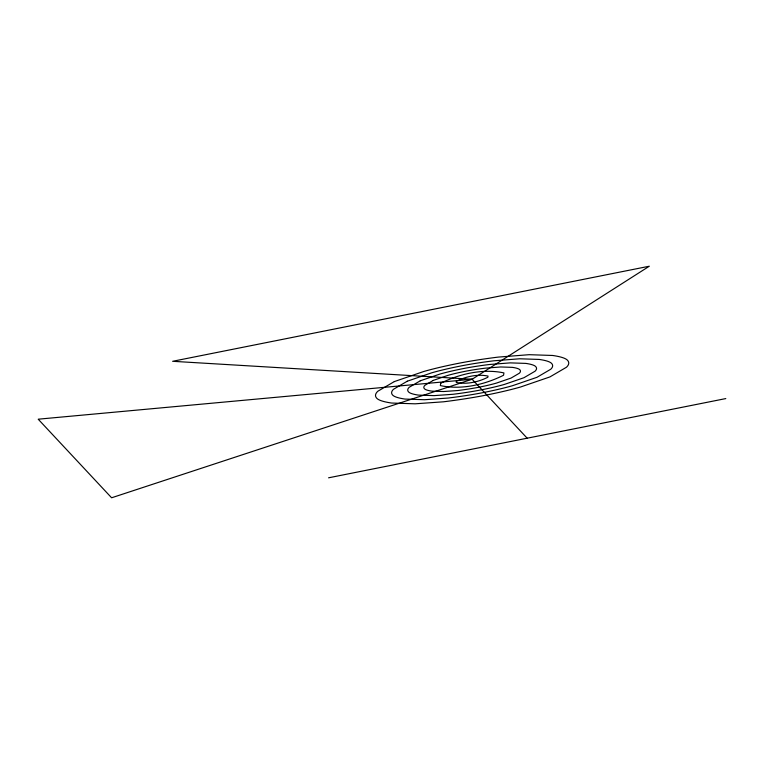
<?xml version="1.0" encoding="UTF-8"?>
<svg xmlns="http://www.w3.org/2000/svg" width="764" height="764" viewBox="0 0 764 764"><rect width="100%" height="100%" fill="white"/><g stroke="black" fill="none" stroke-linecap="round" stroke-linejoin="round"><path stroke-width="1.15" d="M472.133 379.25L38.2 419.197L111.601 497.784L472.133 379.25L649.314 266.216L172.626 361.296L472.133 379.25L527.179 438.192M328.568 477.815L725.8 398.579M440.694 383.251L440.36 385.591C461.275 390.118 484.634 384.712 503.571 375.248L503.915 372.908C483.001 368.439 459.632 373.787 440.694 383.251M456.414 381.255L456.242 382.42C466.699 384.684 478.388 381.981 487.852 377.254L488.024 376.079C477.567 373.844 465.878 376.518 456.414 381.255M394.339 381.58L377.817 391.254A167.899 23.951 -5.3 0 0 376.795 398.273A107.208 15.29 -5.3 0 0 391.626 403.039L415.1 403.812L443.454 401.807A113.836 16.235 -5.3 0 0 486.811 394.969A167.899 23.951 -5.3 0 0 520.647 386.976L549.927 376.919L566.449 367.245A167.899 23.951 -5.3 0 0 567.471 360.236A107.208 15.29 -5.3 0 0 552.649 355.47L529.165 354.687L498.29 357.094A107.208 15.29 -5.3 0 0 457.455 363.53A167.899 23.951 -5.3 0 0 423.619 371.533L394.339 381.58M407.308 381.198L393.536 389.258A139.917 19.959 -5.3 0 0 392.686 395.103A89.34 12.74 -5.3 0 0 405.044 399.075L424.603 399.715L448.229 398.044A94.86 13.532 -5.3 0 0 484.366 392.352A139.917 19.959 -5.3 0 0 512.558 385.686L536.958 377.311L550.729 369.251A139.917 19.959 -5.3 0 0 551.579 363.406A89.34 12.74 -5.3 0 0 539.222 359.433L519.663 358.784L493.936 360.789A89.34 12.74 -5.3 0 0 459.899 366.157A139.917 19.959 -5.3 0 0 431.708 372.813L407.308 381.198M420.276 380.806L409.256 387.252A111.936 15.968 -5.3 0 0 408.578 391.932A71.472 10.19 -5.3 0 0 418.462 395.103L434.114 395.628L453.014 394.281A75.884 10.82 -5.3 0 0 481.922 389.726A111.936 15.968 -5.3 0 0 504.479 384.397L523.999 377.693L535.01 371.247A111.936 15.968 -5.3 0 0 535.688 366.577A71.472 10.19 -5.3 0 0 525.804 363.397L510.161 362.881L489.571 364.485A71.472 10.19 -5.3 0 0 462.344 368.773A111.936 15.968 -5.3 0 0 439.797 374.102L420.276 380.806M433.236 380.415L424.975 385.257A83.954 11.976 -5.3 0 0 424.469 388.761A53.604 7.65 -5.3 0 0 431.88 391.139L443.617 391.531L457.789 390.528A56.918 8.117 -5.3 0 0 479.477 387.109A83.954 11.976 -5.3 0 0 496.39 383.108L511.03 378.084L519.291 373.252A83.954 11.976 -5.3 0 0 519.806 369.738A53.604 7.65 -5.3 0 0 512.386 367.36L500.649 366.968L485.216 368.172A53.604 7.65 -5.3 0 0 464.798 371.39A83.954 11.976 -5.3 0 0 447.876 375.391L433.236 380.415"/></g></svg>
